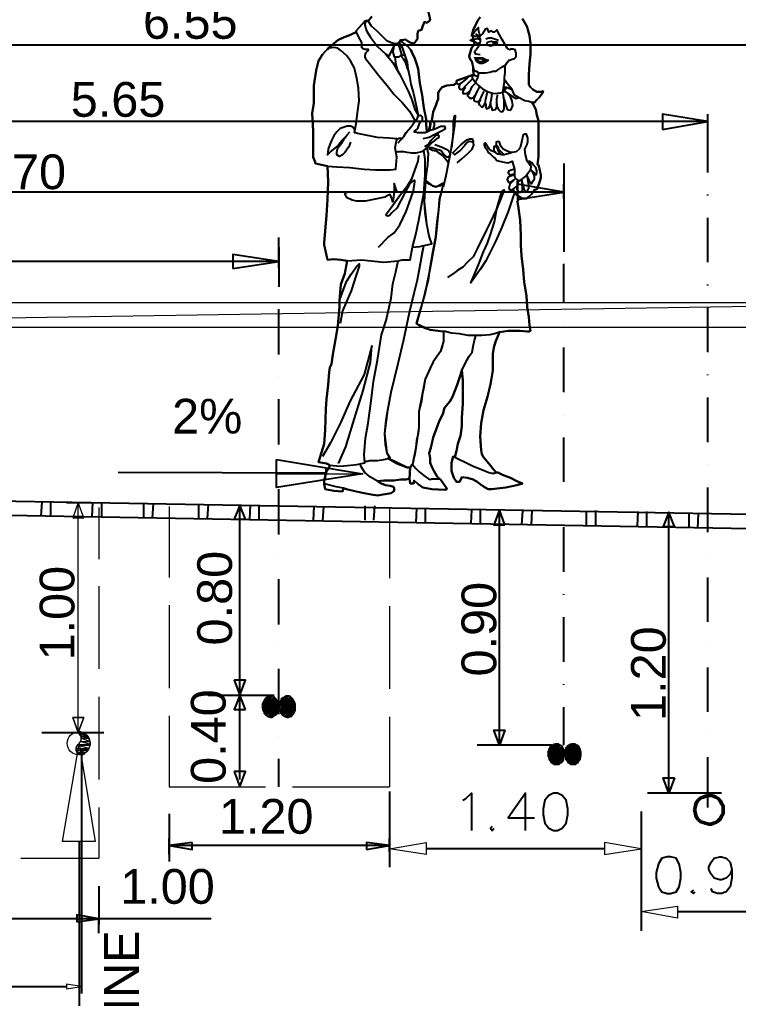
# Model space of a CAD drawing. Header units: inches. Extents: x 11 to 850, y 10 to 598.
# Drawn here: x 137.6 to 196.4, y 418.6 to 498.6 of the extents above; entities that cross this region are included whole.
import ezdxf

# ---------------------------------------------------------------- set-up
doc = ezdxf.new("R2010")
doc.units = ezdxf.units.IN
doc.header["$MEASUREMENT"] = 0
doc.layers.add('PDF_Geometry', color=7, linetype='Continuous')
doc.layers.add('PDF_Text', color=7, linetype='Continuous')
doc.styles.add('PDF Arial', font='arial.ttf')

msp = doc.modelspace()

# ---------------------------------------------------------------- linework, layer by layer
at = {"layer": 'PDF_Geometry', "color": 30, "lineweight": 25}
for points in [[(175.279, 498.767), (175.084, 498.507), (174.889, 498.116), (174.823, 497.921), (174.693, 497.726), (174.628, 497.401), (174.693, 497.206), (174.693, 496.946), (174.823, 496.621), (174.693, 496.426), (174.563, 496.23), (174.498, 496.035), (174.433, 495.775), (174.368, 495.58), (174.433, 495.385), (174.498, 495.255), (174.563, 495.19), (174.628, 495.06), (174.693, 494.67), (174.693, 494.409), (174.758, 494.019), (174.628, 494.019), (174.368, 493.954), (173.848, 493.759), (173.458, 493.629), (173.328, 493.564), (173.328, 493.434), (173.328, 493.369), (173.133, 493.239), (172.547, 493.174), (172.157, 493.044), (171.962, 492.784), (171.832, 492.588), (171.832, 492.458), (171.832, 492.068), (171.767, 491.873), (171.637, 491.548), (171.442, 491.028), (171.312, 490.312), (171.181, 490.182), (171.181, 489.922), (171.051, 489.467), (170.921, 489.402), (170.856, 489.987), (170.856, 490.442), (170.661, 491.353), (170.531, 492.393), (170.336, 493.369), (170.271, 494.084), (170.206, 494.54), (170.076, 494.995), (169.946, 495.385), (169.686, 495.905), (169.621, 496.1), (169.295, 496.426), (169.035, 496.621), (168.905, 496.751), (168.71, 496.816), (168.775, 496.881), (168.84, 496.881), (169.165, 496.946), (169.36, 496.816), (169.556, 496.686), (169.816, 496.621), (169.946, 496.686), (170.011, 496.816), (170.141, 497.011), (170.141, 497.401), (170.206, 497.661), (170.466, 497.726), (170.596, 498.051), (170.726, 498.377), (170.921, 498.312), (171.116, 498.442), (171.181, 498.572), (170.986, 499.417)], [(170.986, 499.417), (171.181, 498.572), (171.116, 498.442), (170.921, 498.312), (170.726, 498.377), (170.596, 498.051), (170.466, 497.726), (170.206, 497.661), (170.141, 497.401), (170.141, 497.011), (170.011, 496.816), (169.946, 496.686), (169.816, 496.621), (169.556, 496.686), (169.36, 496.816), (169.165, 496.946), (168.84, 496.881), (168.775, 496.881), (168.71, 496.816), (168.905, 496.751), (169.035, 496.621), (169.295, 496.426), (169.621, 496.1), (169.686, 495.905), (169.946, 495.385), (170.076, 494.995), (170.206, 494.54), (170.271, 494.084), (170.336, 493.369), (170.531, 492.393), (170.661, 491.353), (170.856, 490.442), (170.856, 489.987), (170.921, 489.402), (171.051, 489.467), (171.181, 489.922), (171.181, 490.182), (171.312, 490.312), (171.442, 491.028), (171.637, 491.548), (171.767, 491.873), (171.832, 492.068), (171.832, 492.458), (171.832, 492.588), (171.962, 492.784), (172.157, 493.044), (172.547, 493.174), (173.133, 493.239), (173.328, 493.369), (173.328, 493.434), (173.328, 493.564), (173.458, 493.629), (173.848, 493.759), (174.368, 493.954), (174.628, 494.019), (174.758, 494.019), (174.693, 494.409), (174.693, 494.67), (174.628, 495.06), (174.563, 495.19), (174.498, 495.255), (174.433, 495.385), (174.368, 495.58), (174.433, 495.775), (174.498, 496.035), (174.563, 496.23), (174.693, 496.426), (174.823, 496.621), (174.693, 496.946), (174.693, 497.206), (174.628, 497.401), (174.693, 497.726)], [(166.434, 498.832), (166.109, 498.442), (166.044, 498.507), (165.849, 498.442), (165.133, 497.661), (165.133, 497.531), (164.548, 497.271), (164.158, 497.141), (163.637, 496.881), (163.312, 496.621), (162.857, 496.23), (162.402, 495.71), (162.076, 495.19), (161.881, 494.409), (161.686, 493.174), (161.686, 491.743), (161.556, 490.898), (161.621, 489.467), (161.621, 488.166), (161.621, 487.321), (161.751, 486.995), (161.816, 486.8), (162.207, 486.735), (162.792, 486.605), (162.857, 485.304), (162.792, 483.874), (162.727, 482.573), (162.532, 480.362), (162.532, 480.167), (162.792, 478.931), (163.312, 478.996), (163.897, 478.931), (164.418, 478.866), (164.223, 477.825), (163.897, 476.915), (163.767, 475.614), (163.767, 475.094), (163.637, 473.533), (163.442, 472.427), (163.247, 471.192), (163.117, 470.411), (162.987, 470.151), (162.922, 469.761), (162.857, 468.72), (162.727, 467.55), (162.662, 466.769), (162.597, 465.013), (162.532, 463.908), (162.076, 462.412), (162.402, 462.347), (162.727, 462.282), (162.987, 462.152), (162.922, 461.957), (162.727, 461.631), (162.532, 460.916), (162.532, 460.786), (162.532, 460.591), (162.597, 460.201), (163.312, 460.071), (164.028, 460.006), (164.093, 460.266), (164.353, 460.201), (165.133, 460.006), (165.784, 459.875), (166.369, 459.745), (166.889, 459.68), (167.344, 459.745), (167.67, 459.81), (167.995, 459.875), (168.255, 460.071), (168.255, 460.266), (168.19, 460.396), (167.93, 460.461), (167.539, 460.526), (167.084, 460.721), (166.889, 460.851), (167.409, 460.916), (168.255, 460.916), (168.775, 460.981), (169.23, 460.981), (169.426, 461.046), (169.491, 461.046), (169.556, 461.957), (169.295, 461.957), (167.735, 462.737), (167.93, 462.737), (167.67, 463.127), (167.474, 464.753), (167.735, 466.639), (167.995, 468.135), (168.58, 470.476), (169.035, 472.427), (169.491, 474.639), (169.881, 476.199), (170.141, 477.305), (170.661, 480.102), (171.312, 480.232), (171.116, 480.882), (170.921, 481.858), (170.726, 483.679), (170.791, 484.589), (170.791, 485.435), (171.377, 484.979), (171.637, 484.914), (172.287, 485.239), (171.962, 483.874), (171.637, 480.817), (171.181, 478.281), (170.791, 476.264), (170.076, 473.728), (171.181, 473.208), (172.287, 473.078), (172.287, 472.297), (172.027, 471.452), (171.442, 470.606), (171.181, 470.086), (170.791, 469.176), (170.271, 466.509), (170.271, 465.273), (170.011, 463.582), (169.751, 462.217), (169.556, 461.957), (169.491, 461.046), (169.556, 460.656), (169.816, 460.656), (169.881, 460.916), (170.206, 460.591), (170.596, 460.331), (171.312, 460.201), (172.417, 460.136), (172.547, 460.201), (172.482, 460.331)], [(178.726, 498.637), (178.921, 498.312), (179.116, 497.986), (179.181, 497.726), (179.246, 497.466), (179.311, 497.271), (179.376, 496.621), (179.376, 495.775), (179.311, 494.93), (179.246, 494.084), (179.246, 493.434), (179.246, 493.239), (179.376, 493.044), (179.571, 492.849), (179.896, 492.653), (180.221, 492.653), (180.417, 492.719), (180.352, 492.523), (180.091, 492.198), (179.896, 492.003), (179.701, 491.808), (179.506, 491.808), (179.636, 491.613), (179.831, 491.223), (179.896, 490.767), (180.026, 490.312), (180.026, 489.402), (180.026, 488.361), (180.026, 487.386), (179.961, 486.735), (180.026, 486.67), (180.091, 486.475), (180.221, 485.89), (180.221, 485.63), (180.156, 485.369), (180.026, 485.044), (179.896, 484.719), (179.701, 484.654), (179.636, 484.524), (179.506, 484.329), (179.311, 484.134), (179.051, 483.939), (178.856, 483.939), (178.726, 483.939), (178.531, 484.069), (178.4, 484.134), (178.335, 483.679), (178.4, 483.158), (178.531, 482.183), (178.596, 480.947), (178.596, 480.167), (178.661, 479.256), (178.791, 478.15), (178.856, 477.11), (179.051, 476.004), (179.116, 475.094), (179.246, 474.248), (179.311, 473.598), (179.376, 473.143), (179.246, 473.078), (179.116, 473.078), (178.531, 473.143), (178.205, 473.143), (177.555, 473.143), (176.84, 473.013), (176.514, 472.232), (176.384, 471.777), (176.319, 471.257), (176.319, 470.997), (176.319, 470.476), (176.319, 469.891), (176.189, 469.241), (176.124, 468.785), (175.864, 467.745), (175.539, 466.639), (175.344, 465.599), (175.279, 464.493), (175.344, 463.387), (175.409, 463.062), (175.539, 462.802), (175.994, 462.282), (176.384, 461.761), (176.579, 461.566), (176.71, 461.566), (177.1, 461.371), (177.75, 461.111), (178.27, 460.851), (178.726, 460.656), (178.27, 460.526), (177.36, 460.331), (176.189, 460.201), (175.929, 460.201), (175.669, 460.331), (175.474, 460.461), (175.019, 460.786), (174.693, 460.981), (174.238, 461.111), (173.783, 461.176), (173.718, 461.046), (173.588, 460.786), (173.328, 460.786), (173.133, 461.111), (172.937, 461.696), (172.937, 462.022), (172.937, 462.347), (173.068, 462.867), (173.198, 462.802), (173.328, 463.322), (173.458, 463.908), (173.653, 464.558), (173.783, 465.338), (173.783, 466.054), (173.848, 467.159), (173.848, 468.2), (173.848, 469.11), (173.783, 469.891), (173.588, 469.306), (173.393, 468.72), (173.002, 467.745), (172.807, 467.355), (172.352, 466.834), (172.222, 466.314), (171.962, 465.794), (171.702, 465.143), (171.442, 464.428), (171.247, 463.582), (171.116, 463.127), (171.181, 462.737), (171.181, 462.347), (171.312, 462.022), (171.507, 461.631), (171.767, 461.241), (172.027, 460.981), (172.482, 460.331), (172.547, 460.201), (172.417, 460.136), (171.312, 460.201), (170.596, 460.331), (170.206, 460.591), (169.881, 460.916), (169.881, 460.851), (169.816, 460.656), (169.556, 460.656), (169.491, 461.046), (169.426, 461.046), (169.23, 460.981), (168.775, 460.981), (168.255, 460.916), (167.409, 460.916), (166.889, 460.851), (167.084, 460.721), (167.539, 460.526), (167.93, 460.461), (168.19, 460.396), (168.255, 460.266), (168.255, 460.071), (167.995, 459.875), (167.67, 459.81), (167.344, 459.745), (166.889, 459.68), (166.369, 459.745), (165.784, 459.875), (165.133, 460.006), (164.353, 460.201), (164.093, 460.266), (164.028, 460.006), (163.312, 460.071), (162.597, 460.201), (162.532, 460.591), (162.532, 460.786), (162.532, 460.916), (162.727, 461.631), (162.922, 461.957), (162.987, 462.152), (162.727, 462.282), (162.402, 462.347), (162.076, 462.412), (162.532, 463.908), (162.597, 465.013), (162.662, 466.769), (162.727, 467.55), (162.857, 468.72), (162.922, 469.761), (162.987, 470.151), (163.117, 470.411), (163.247, 471.192), (163.442, 472.427), (163.637, 473.533), (163.767, 475.094), (163.767, 475.614), (163.897, 476.915), (164.223, 477.825), (164.418, 478.866), (163.897, 478.931), (163.312, 478.996), (162.792, 478.931), (162.532, 480.167), (162.532, 480.362), (162.727, 482.573), (162.792, 483.874), (162.857, 485.304), (162.792, 486.605), (162.207, 486.735), (161.816, 486.8), (161.751, 486.995), (161.621, 487.321), (161.621, 488.166), (161.621, 489.467), (161.556, 490.898), (161.686, 491.743), (161.686, 493.174), (161.881, 494.409), (162.076, 495.19), (162.402, 495.71), (162.857, 496.23), (163.312, 496.621), (163.637, 496.881), (164.158, 497.141), (164.548, 497.271), (165.133, 497.531), (165.133, 497.661), (165.849, 498.442), (166.044, 498.507), (166.109, 498.442), (166.434, 498.832)], [(166.044, 498.507), (165.849, 498.247), (165.849, 498.117), (165.979, 497.661), (166.304, 497.141), (166.889, 496.361), (167.539, 495.775), (168.125, 495.06), (168.71, 494.084), (169.035, 493.434), (169.426, 492.654), (169.686, 492.003), (169.946, 491.223), (170.141, 490.832)], [(166.109, 498.442), (166.369, 498.051), (166.824, 497.661), (167.149, 497.336), (167.605, 496.881), (167.995, 496.686), (168.32, 496.621), (168.515, 496.621), (168.71, 496.816)], [(172.482, 460.331), (172.027, 460.981), (171.767, 461.241), (171.507, 461.631), (171.312, 462.022), (171.181, 462.347), (171.181, 462.737), (171.116, 463.127), (171.247, 463.582), (171.442, 464.428), (171.702, 465.143), (171.962, 465.794), (172.222, 466.314), (172.352, 466.834), (172.807, 467.355), (173.002, 467.745), (173.393, 468.72), (173.588, 469.306), (173.783, 469.891), (173.848, 469.11), (173.848, 468.2), (173.848, 467.159), (173.783, 466.054), (173.783, 465.338), (173.653, 464.558), (173.458, 463.908), (173.328, 463.322), (173.198, 462.802), (173.068, 462.867), (172.937, 462.347), (172.937, 462.022), (172.937, 461.696), (173.133, 461.111), (173.328, 460.786), (173.588, 460.786), (173.718, 461.046), (173.783, 461.176), (174.238, 461.111), (174.693, 460.981), (175.019, 460.786), (175.474, 460.461), (175.669, 460.331), (175.929, 460.201), (176.189, 460.201), (177.36, 460.331), (178.27, 460.526), (178.726, 460.656), (178.27, 460.851), (177.75, 461.111), (177.1, 461.371), (176.71, 461.566), (176.579, 461.566), (176.384, 461.761), (175.994, 462.282), (175.539, 462.802), (175.409, 463.062), (175.344, 463.387), (175.279, 464.493), (175.344, 465.599), (175.539, 466.639), (175.864, 467.745), (176.124, 468.785), (176.189, 469.241), (176.319, 469.891), (176.319, 470.476), (176.319, 470.997), (176.319, 471.257), (176.384, 471.777), (176.514, 472.232), (176.84, 473.013), (177.555, 473.143), (178.205, 473.143), (178.531, 473.143), (179.116, 473.078), (179.246, 473.078), (179.376, 473.143), (179.311, 473.598), (179.246, 474.248), (179.116, 475.094), (179.051, 476.004), (178.856, 477.11), (178.791, 478.15), (178.661, 479.256), (178.596, 480.167), (178.596, 480.947), (178.531, 482.183), (178.4, 483.158), (178.335, 483.679), (178.4, 484.134), (178.531, 484.069), (178.726, 483.939), (178.856, 483.939), (179.051, 483.939), (179.311, 484.134), (179.506, 484.329), (179.636, 484.524), (179.701, 484.654), (179.896, 484.719), (180.026, 485.044), (180.156, 485.369), (180.221, 485.63), (180.221, 485.89), (180.091, 486.475), (180.026, 486.67), (179.961, 486.735), (180.026, 487.386), (180.026, 488.361), (180.026, 489.402), (180.026, 490.312), (179.896, 490.767), (179.831, 491.223), (179.636, 491.613), (179.506, 491.808), (179.701, 491.808), (179.896, 492.003), (180.091, 492.198), (180.352, 492.523), (180.417, 492.719), (180.221, 492.654), (179.896, 492.654), (179.571, 492.849), (179.376, 493.044), (179.246, 493.239), (179.246, 493.434), (179.246, 494.084), (179.311, 494.93), (179.376, 495.775), (179.376, 496.621), (179.311, 497.271), (179.246, 497.466), (179.181, 497.726), (179.116, 497.986), (178.921, 498.312), (178.726, 498.637)], [(174.693, 497.726), (174.823, 497.921), (174.889, 498.116), (175.084, 498.507), (175.279, 498.767)], [(174.693, 494.67), (174.758, 494.474), (174.823, 494.409), (174.954, 494.344), (175.084, 494.279), (175.149, 494.214), (175.474, 494.214), (175.734, 494.214), (176.059, 494.279), (176.319, 494.344), (176.514, 494.344), (176.71, 494.474), (177.035, 494.67), (177.36, 494.865), (177.49, 495.06), (177.62, 495.255), (177.685, 495.255), (177.815, 495.32), (178.075, 495.385), (178.205, 495.58), (178.205, 495.84), (178.14, 496.1), (177.945, 496.165), (177.75, 496.165), (177.685, 496.1), (177.555, 496.165), (177.49, 496.23), (177.1, 496.881), (176.84, 497.336), (176.644, 497.726), (176.449, 497.531), (176.319, 497.531), (176.189, 497.661), (175.994, 497.531), (175.864, 497.856), (175.669, 497.791), (175.474, 497.401), (175.279, 497.206), (175.214, 497.401), (175.149, 497.726), (175.149, 497.921), (174.954, 497.726), (174.758, 497.466), (174.628, 497.401)], [(165.133, 497.531), (165.328, 497.141), (165.588, 496.686), (165.588, 496.426), (165.588, 496.295), (165.653, 496.23), (165.849, 496.165), (165.979, 496.165), (166.109, 496.165), (166.109, 496.1), (166.044, 495.97), (165.914, 495.84), (165.849, 495.645), (165.849, 495.515), (165.914, 495.385), (166.239, 494.995), (166.954, 494.019), (167.67, 493.174), (168.255, 492.458), (168.905, 491.808), (169.491, 491.093), (169.946, 490.312)], [(174.758, 496.881), (174.628, 496.816), (174.433, 496.881)], [(174.498, 497.271), (174.693, 497.271), (174.889, 497.206), (175.084, 497.206), (175.149, 497.141)], [(174.498, 496.946), (174.693, 496.881), (174.823, 496.946), (174.628, 496.881), (174.498, 496.946)], [(175.279, 496.881), (175.214, 496.946), (175.019, 497.011), (174.823, 496.946), (174.758, 496.881)], [(174.758, 496.816), (174.889, 496.751), (175.019, 496.621), (175.214, 496.686), (175.279, 496.751)], [(174.889, 497.401), (175.149, 497.206), (175.279, 497.011), (175.279, 496.816), (175.214, 496.556), (175.084, 496.295), (174.954, 496.1), (174.823, 495.97), (174.823, 495.905), (174.889, 495.775), (175.279, 495.71)], [(175.734, 497.011), (175.994, 497.076), (176.189, 497.076), (176.449, 497.011), (176.775, 496.881)], [(175.799, 496.621), (175.929, 496.751), (176.189, 496.816), (176.319, 496.751), (176.514, 496.556)], [(162.792, 486.605), (163.572, 486.54), (164.613, 486.475), (165.784, 486.345), (166.759, 486.28), (167.93, 486.28), (168.385, 486.345), (168.45, 487.321), (168.32, 488.101), (168.45, 488.816), (167.8, 488.881), (166.889, 488.946), (165.263, 489.272), (165.003, 489.337), (165.133, 490.052), (165.263, 490.963), (165.393, 491.938), (165.328, 492.979), (165.198, 493.759), (165.003, 494.605), (164.678, 495.19), (164.353, 495.645), (163.897, 496.035), (163.637, 496.23), (163.312, 496.295), (162.922, 496.23), (162.792, 496.1)], [(168.255, 496.621), (168.19, 496.361), (167.8, 495.58), (167.605, 495.71)], [(168.515, 496.556), (168.385, 496.556), (168.255, 496.556), (168.125, 495.905), (168.255, 495.515), (168.645, 495.515), (168.84, 495.71)], [(168.515, 496.621), (168.645, 496.361), (168.84, 495.71), (168.905, 495.645), (169.1, 495.71)], [(168.58, 496.686), (168.71, 496.621), (168.905, 496.296), (169.1, 495.71), (169.295, 495.06), (169.36, 494.54), (169.491, 493.954), (169.621, 493.304), (169.816, 492.523), (170.076, 491.418), (170.206, 490.767)], [(175.799, 496.621), (175.929, 496.491), (176.124, 496.426), (176.319, 496.491), (176.384, 496.621), (176.579, 496.621), (176.71, 496.621)], [(176.319, 496.751), (176.449, 496.751), (176.644, 496.751)], [(176.384, 496.751), (176.514, 496.686), (176.71, 496.751)], [(168.32, 495.515), (168.32, 495.32), (168.385, 494.865), (168.515, 494.409)], [(168.775, 495.645), (168.97, 495.385), (169.165, 495.06), (169.295, 494.605), (169.426, 494.344)], [(174.823, 495.45), (174.823, 495.45), (174.954, 495.45), (175.214, 495.45), (175.474, 495.45), (175.734, 495.32), (175.929, 495.255), (175.994, 495.32)], [(175.929, 495.255), (175.734, 495.125), (175.669, 495.06), (175.474, 494.995), (175.279, 494.995), (175.149, 495.06), (175.084, 495.06), (175.019, 495.125), (174.954, 495.255), (174.889, 495.385)], [(175.019, 495.32), (175.084, 495.385), (175.149, 495.385), (175.344, 495.385), (175.474, 495.32), (175.604, 495.255), (175.669, 495.255), (175.604, 495.19), (175.474, 495.125), (175.344, 495.125), (175.214, 495.125), (175.084, 495.19), (175.019, 495.32)], [(177.295, 494.8), (177.295, 494.279), (177.23, 493.824), (177.23, 493.434), (177.165, 492.979), (177.1, 492.588)], [(174.368, 493.954), (174.173, 493.759), (173.783, 493.434), (173.588, 493.239), (173.523, 493.044), (173.588, 492.914), (173.718, 492.849), (173.848, 492.914), (174.108, 493.174), (174.303, 493.369), (174.628, 493.694)], [(174.628, 493.889), (174.758, 494.019), (174.823, 494.019), (175.019, 493.954), (175.149, 493.954)], [(174.628, 493.889), (174.628, 493.824), (174.889, 493.434), (175.149, 493.174), (175.474, 492.914), (175.929, 492.653), (176.189, 492.588), (176.449, 492.523), (176.905, 492.588), (177.23, 492.653), (177.36, 492.914), (177.23, 493.044), (177.165, 493.109)], [(174.889, 493.434), (175.084, 493.824), (175.149, 494.019), (175.149, 494.214)], [(179.506, 491.808), (179.246, 491.873), (178.921, 491.938), (178.4, 492.198), (178.075, 492.393), (177.88, 492.849), (177.555, 493.239), (177.23, 493.694)], [(173.328, 493.369), (173.458, 493.304), (173.523, 493.304), (173.783, 493.434)], [(174.043, 493.044), (173.978, 492.914), (173.848, 492.719), (173.848, 492.654), (173.848, 492.523), (174.043, 492.523), (174.173, 492.523), (174.368, 492.654), (174.498, 492.849), (174.628, 493.109), (174.889, 493.369)], [(174.433, 492.784), (174.368, 492.523), (174.238, 492.328), (174.368, 492.198), (174.498, 492.133), (174.693, 492.198), (174.823, 492.328), (174.954, 492.523), (175.084, 492.784), (175.214, 493.044)], [(177.23, 493.044), (177.425, 493.044), (177.75, 492.914), (177.88, 492.849)], [(174.889, 492.458), (174.823, 492.263), (174.758, 492.133), (174.758, 492.003), (174.823, 491.938), (174.954, 491.873), (175.149, 491.873), (175.214, 491.938), (175.344, 492.198), (175.474, 492.458), (175.604, 492.719)], [(175.279, 492.133), (175.279, 491.938), (175.149, 491.743), (175.214, 491.613), (175.409, 491.418), (175.539, 491.483), (175.669, 491.743), (175.734, 492.068), (175.864, 492.654)], [(175.669, 491.743), (175.734, 491.613), (175.734, 491.418), (175.799, 491.288), (175.994, 491.353), (176.059, 491.483), (176.124, 491.743), (176.189, 492.133), (176.254, 492.523)], [(176.124, 491.743), (176.124, 491.548), (176.189, 491.353), (176.254, 491.158), (176.514, 491.223), (176.644, 491.418), (176.644, 491.743), (176.644, 492.133), (176.71, 492.458)], [(176.644, 491.678), (176.644, 491.483), (176.775, 491.223), (176.97, 491.028), (177.165, 491.093), (177.23, 491.288), (177.23, 491.743), (177.23, 492.003), (177.165, 492.523)], [(177.165, 492.198), (177.295, 491.873), (177.36, 491.548), (177.49, 491.223), (177.685, 491.158), (177.815, 491.223), (177.945, 491.548), (177.88, 491.938), (177.75, 492.263), (177.49, 492.588), (177.295, 492.719)], [(177.49, 492.588), (177.75, 492.393), (177.945, 492.263), (178.205, 492.133), (178.4, 492.198)], [(168.58, 488.491), (169.035, 489.011), (169.23, 489.337), (169.621, 489.792), (169.946, 490.247), (170.141, 490.507), (170.206, 490.702), (170.401, 490.767), (170.531, 490.637), (170.531, 490.442), (170.531, 490.312), (170.401, 490.182), (170.271, 489.987), (170.141, 489.662), (169.946, 489.467), (169.881, 489.402), (170.011, 489.402), (170.141, 489.337), (170.466, 489.337), (170.791, 489.337), (171.181, 489.532)], [(172.287, 484.914), (172.482, 485.825), (172.677, 486.8), (172.872, 487.776), (173.068, 489.011), (173.198, 489.922), (173.263, 490.702), (173.198, 490.702), (173.133, 490.572), (173.068, 490.052), (173.068, 489.467), (173.002, 488.816), (172.937, 488.101)], [(165.068, 489.272), (165.003, 489.597), (164.873, 489.792), (164.678, 489.857), (164.418, 489.857), (164.158, 489.792), (163.832, 489.662), (163.572, 489.402), (163.312, 489.076), (163.117, 488.686), (162.987, 488.361), (162.857, 487.971), (162.792, 487.516), (163.052, 487.776), (163.572, 488.166), (163.962, 488.686), (164.288, 489.011)], [(171.181, 489.532), (171.442, 489.597), (171.767, 489.727), (172.027, 489.857), (172.157, 489.857), (172.352, 489.857), (172.417, 489.727), (172.352, 489.597), (172.157, 489.467), (171.897, 489.337), (171.507, 489.142), (171.116, 488.946), (170.596, 488.816)], [(171.116, 489.532), (171.181, 489.662), (171.247, 489.987), (171.247, 490.182), (171.312, 490.247), (171.377, 490.247), (171.507, 490.182), (171.507, 490.052), (171.507, 489.922), (171.442, 489.662), (171.442, 489.597)], [(164.678, 488.556), (164.548, 488.166), (164.223, 487.711), (164.028, 487.516), (163.767, 487.386), (163.572, 487.516), (163.572, 487.776), (163.637, 488.101), (163.962, 488.491), (164.158, 488.816), (164.418, 489.142), (164.613, 489.402)], [(171.637, 489.142), (171.832, 489.142), (171.897, 489.011), (171.832, 488.881), (171.702, 488.816), (171.377, 488.556), (170.921, 488.101), (170.466, 487.776), (170.011, 487.646), (169.686, 487.646), (169.295, 487.711), (169.035, 487.776), (168.58, 487.776), (168.385, 487.711)], [(168.45, 488.686), (168.45, 488.751), (168.645, 488.881), (168.97, 488.881)], [(171.832, 489.272), (171.832, 489.272), (171.572, 489.011), (171.247, 488.686), (171.051, 488.361), (170.726, 488.166)], [(173.393, 486.865), (173.783, 487.19), (174.303, 487.646), (174.628, 487.971), (174.758, 488.296), (174.693, 488.556), (174.368, 488.621), (174.173, 488.491), (173.978, 488.231), (173.653, 487.906), (173.328, 487.646), (173.198, 487.516), (173.068, 487.646), (173.068, 487.711), (173.328, 487.971), (173.523, 488.166), (173.718, 488.361), (173.978, 488.556), (174.173, 488.751), (174.433, 488.816), (174.628, 488.816), (174.693, 488.621), (174.693, 488.556)], [(177.88, 487.711), (177.75, 487.646), (177.425, 487.581), (177.23, 487.516), (177.035, 487.516), (176.71, 487.581), (176.514, 487.711), (176.189, 487.841), (175.994, 488.036), (175.734, 488.426), (175.669, 488.491), (175.604, 488.426), (175.604, 488.296), (175.669, 488.101), (175.799, 487.971), (175.929, 487.711), (176.124, 487.581), (176.319, 487.386), (176.514, 487.19), (176.644, 487.06), (176.84, 486.995), (177.23, 486.93), (177.555, 486.865), (177.88, 486.995), (178.075, 486.345), (178.075, 486.02), (178.075, 485.76), (178.14, 485.63), (178.27, 485.5), (178.465, 485.369), (178.661, 485.5), (178.986, 485.76), (179.181, 486.02), (179.376, 486.28), (179.441, 486.54), (179.116, 486.995), (178.986, 487.516), (178.921, 487.971), (179.116, 488.361), (179.181, 488.621), (179.181, 488.881), (179.051, 489.207), (178.921, 489.207), (178.791, 489.142), (178.661, 488.556), (178.531, 488.101), (178.465, 487.971), (178.205, 487.776), (177.88, 487.711), (177.75, 487.711), (177.425, 487.841), (177.165, 487.971), (176.97, 488.231), (176.84, 488.556), (176.71, 488.621), (176.579, 488.556), (176.579, 488.361), (176.71, 488.166), (176.775, 487.971), (176.905, 487.841), (177.23, 487.516)], [(169.751, 479.971), (170.336, 480.037), (170.661, 480.102), (171.312, 480.232), (171.116, 480.882), (170.921, 481.858), (170.791, 482.768), (170.726, 483.679), (170.791, 484.589), (170.856, 485.76), (170.986, 486.735), (171.051, 487.646), (170.921, 488.101)], [(171.572, 488.361), (171.962, 488.231), (172.287, 488.101), (172.482, 487.971), (172.677, 487.841), (172.807, 487.646), (172.807, 487.451), (172.612, 487.321), (172.547, 487.321), (172.222, 487.646), (172.092, 487.841), (171.637, 487.971), (171.312, 488.101), (171.116, 488.101), (171.116, 488.036), (171.377, 487.906), (171.637, 487.841), (171.832, 487.711), (172.222, 487.451), (172.482, 487.125), (172.677, 486.865)], [(176.97, 487.516), (176.775, 487.776), (176.71, 487.971), (176.514, 488.231), (176.384, 488.166), (176.384, 487.906), (176.449, 487.776), (176.514, 487.711)], [(164.418, 478.866), (165.588, 478.931), (167.409, 478.736), (168.58, 478.866), (168.905, 478.931), (169.556, 478.931), (169.751, 479.971), (170.011, 481.012), (170.271, 482.183), (170.661, 484.394), (170.791, 485.89), (170.791, 487.125), (170.661, 487.906)], [(166.954, 479.971), (167.735, 480.752), (168.255, 481.142), (168.71, 481.793), (169.23, 482.898), (169.621, 483.939), (169.816, 484.589), (169.946, 485.304), (169.946, 485.369), (169.881, 485.435), (169.686, 485.304), (169.491, 485.109), (169.165, 484.524), (168.775, 483.744), (168.45, 483.158), (168.06, 482.768), (167.865, 482.573), (167.735, 482.508), (167.604, 482.573), (167.67, 482.768), (167.995, 483.223), (168.775, 484.264), (169.36, 485.044), (169.686, 485.565), (170.206, 486.995), (170.271, 487.451)], [(177.62, 486.215), (177.555, 486.085), (177.685, 485.89), (178.075, 485.955), (177.88, 485.825), (177.555, 485.695), (177.49, 485.5), (177.555, 485.304), (177.685, 485.239), (178.01, 485.435), (178.075, 485.5), (177.945, 485.369), (177.685, 485.109), (177.62, 484.784), (177.685, 484.654), (177.88, 484.654), (178.075, 484.784), (178.205, 484.914), (178.335, 485.044), (178.335, 485.369), (178.4, 485.435), (178.335, 485.174), (178.27, 484.914), (178.27, 484.719), (178.465, 484.459), (178.596, 484.459), (178.726, 484.654), (178.726, 484.979), (178.726, 485.109), (178.661, 485.5), (178.726, 485.109), (178.791, 484.979), (178.856, 484.654), (178.986, 484.459), (179.116, 484.524), (179.246, 484.784), (179.246, 485.044), (179.181, 485.5), (179.181, 485.63), (179.051, 485.89), (179.246, 485.435), (179.376, 485.174), (179.506, 485.174), (179.571, 485.369), (179.701, 485.565), (179.701, 485.825), (179.571, 486.085), (179.376, 486.28), (179.701, 486.02), (179.831, 485.89), (179.896, 486.02), (179.896, 486.215), (179.831, 486.475), (179.636, 486.67), (179.506, 486.865), (179.246, 486.995), (179.181, 486.93)], [(179.441, 486.54), (179.376, 486.8), (179.376, 486.865), (179.246, 486.995)], [(177.62, 486.215), (177.815, 486.28), (178.01, 486.345)], [(168.58, 484.459), (168.45, 484.524), (168.255, 485.174), (168.255, 484.459), (168.125, 483.679), (168.06, 483.939), (167.93, 484.264), (167.735, 484.199), (167.474, 484.069), (166.564, 483.874), (165.914, 483.744), (165.198, 483.744), (164.808, 483.809), (164.418, 484.004), (164.288, 484.199), (164.223, 484.329), (164.353, 484.459), (164.483, 484.459), (164.743, 484.524)], [(176.84, 473.013), (176.449, 472.883), (176.059, 472.818), (175.409, 472.753), (174.889, 472.753), (174.303, 472.753), (173.588, 472.883), (172.937, 472.948), (172.417, 473.078), (172.222, 473.078), (171.181, 473.208), (170.791, 473.338), (170.336, 473.533), (170.076, 473.728), (170.271, 474.378), (170.531, 475.289), (170.791, 476.264), (171.051, 477.305), (171.181, 478.281), (171.442, 479.711), (171.637, 480.817), (171.767, 482.053), (171.897, 483.028), (171.962, 483.874), (172.157, 484.654), (172.287, 485.239), (172.027, 484.979), (171.637, 484.914), (171.377, 484.979), (170.986, 485.174), (170.791, 485.435)], [(178.14, 484.589), (177.88, 483.874), (177.555, 482.898), (177.035, 481.597), (176.514, 480.427), (175.734, 478.866), (175.279, 478.15), (174.498, 477.045), (174.693, 477.5), (175.149, 478.541), (175.539, 479.581), (175.864, 480.297), (176.124, 481.012), (176.449, 482.053), (176.644, 483.093), (177.035, 484.524), (177.23, 484.654), (176.905, 483.809), (176.579, 483.028), (176.059, 481.923), (175.799, 481.402), (175.019, 479.841), (174.693, 479.191), (174.238, 478.736), (173.848, 478.346), (173.458, 478.085), (173.198, 477.89), (172.612, 477.5)], [(178.4, 484.134), (178.205, 484.264), (178.075, 484.459), (178.01, 484.654)], [(165.784, 462.477), (166.044, 462.477), (166.239, 462.542), (166.889, 462.542), (167.409, 462.607), (167.93, 462.737), (167.67, 463.127), (167.539, 463.843), (167.474, 464.753), (167.605, 465.859), (167.735, 466.639), (167.995, 468.135), (168.58, 470.476), (169.035, 472.427), (169.491, 474.639), (169.881, 476.199), (170.141, 477.305), (170.401, 478.606), (170.531, 479.451), (170.661, 480.102)], [(162.987, 462.152), (163.832, 462.087), (164.678, 462.152), (165.198, 462.217), (165.849, 462.347), (165.784, 462.997), (165.914, 464.363), (166.109, 465.599), (166.369, 467.42), (166.564, 468.98), (166.889, 470.736), (167.214, 472.818), (167.605, 473.988), (167.995, 475.809), (168.125, 476.98), (168.385, 477.955), (168.58, 478.866)], [(163.767, 475.614), (164.093, 476.525), (164.353, 477.175), (164.743, 477.76), (165.198, 478.411), (165.393, 478.606), (165.393, 478.411), (165.133, 477.695), (164.743, 476.395), (164.028, 474.769), (163.832, 473.728)], [(172.287, 473.078), (172.287, 472.297), (172.157, 471.842), (172.027, 471.452), (171.767, 471.062), (171.442, 470.606), (171.181, 470.086), (170.791, 469.176), (170.661, 468.525), (170.531, 467.875), (170.466, 467.42), (170.271, 466.509), (170.271, 465.924), (170.271, 465.273), (170.206, 464.753), (170.076, 464.168), (170.011, 463.582), (169.946, 463.062), (169.816, 462.672), (169.816, 462.542), (169.751, 462.217), (169.686, 462.217), (169.556, 461.957), (169.491, 461.696), (169.491, 461.436), (169.491, 461.046)], [(173.783, 469.891), (174.173, 470.736), (174.368, 471.062), (174.628, 471.387), (174.693, 471.842), (174.823, 472.362), (174.889, 472.622), (174.889, 472.753)], [(163.702, 462.282), (164.288, 463.648), (164.873, 465.534), (165.718, 468.265), (166.304, 470.541), (166.434, 471.907), (165.784, 469.566), (164.613, 467.355), (163.897, 465.664), (163.052, 463.973), (162.402, 462.867)], [(167.735, 462.737), (167.8, 462.672), (168.125, 462.477), (168.45, 462.282), (169.295, 461.957), (169.556, 461.957)], [(173.198, 462.802), (173.588, 462.607), (174.043, 462.412), (174.693, 462.087), (175.474, 461.761), (175.994, 461.566), (176.189, 461.501), (176.449, 461.501), (176.579, 461.566)], [(166.889, 460.851), (166.304, 461.176), (165.849, 461.566), (165.523, 462.087), (165.458, 462.282)], [(169.751, 462.217), (170.011, 461.892), (170.271, 461.631), (170.661, 461.306), (170.856, 461.176), (171.051, 461.046), (171.181, 460.981), (171.312, 461.046), (171.572, 461.046), (171.962, 461.046)], [(164.093, 460.266), (163.507, 460.396), (162.662, 460.591), (162.532, 460.656)]]:
    msp.add_lwpolyline(points, dxfattribs=at)
at = {"layer": 'PDF_Geometry', "lineweight": 25}
for points in [[(207.602, 496.491), (109.528, 496.491)], [(190.172, 489.597), (193.879, 490.247), (190.172, 490.832), (190.172, 489.597)], [(193.879, 489.662), (193.879, 490.832)], [(193.879, 490.247), (109.593, 490.247)], [(182.107, 486.8), (182.107, 479.581)], [(178.335, 483.874), (182.107, 484.459), (178.335, 485.109), (178.335, 483.874)], [(182.107, 483.939), (182.107, 485.109)], [(182.107, 484.459), (109.593, 484.459)], [(158.825, 478.541), (158.825, 480.752)], [(155.053, 478.216), (158.825, 478.801), (155.053, 479.386), (155.053, 478.216)], [(158.825, 479.971), (158.825, 476.72)], [(158.825, 478.281), (158.825, 479.386)], [(182.107, 479.386), (182.107, 479.386)], [(158.825, 478.801), (109.593, 478.801)], [(182.107, 475.484), (182.107, 478.606)], [(158.825, 476.72), (158.825, 476.72)], [(158.825, 471.192), (158.825, 474.899)], [(182.107, 473.598), (182.107, 473.598)], [(182.107, 468.135), (182.107, 471.777)], [(158.825, 469.371), (158.825, 469.371)], [(158.825, 463.843), (158.825, 467.55)], [(182.107, 466.249), (182.107, 466.249)], [(182.107, 460.786), (182.107, 464.428)], [(158.63, 462.607), (165.653, 461.436), (158.63, 460.331), (158.63, 462.607)], [(158.825, 462.022), (158.825, 462.022)], [(162.662, 461.501), (145.687, 461.566)], [(158.825, 456.494), (158.825, 460.201)], [(141.46, 459.095), (143.476, 459.095)], [(156.093, 457.729), (155.638, 458.9), (155.183, 457.729), (156.093, 457.729)], [(155.638, 436.463), (155.638, 458.9)], [(177.295, 457.274), (176.84, 458.51), (176.384, 457.274), (177.295, 457.274)], [(176.84, 439.259), (176.84, 458.51)], [(182.107, 458.9), (182.107, 458.9)], [(191.147, 457.144), (190.692, 458.315), (190.237, 457.144), (191.147, 457.144)], [(190.692, 435.357), (190.692, 458.054)], [(182.107, 453.437), (182.107, 457.079)], [(158.825, 454.673), (158.825, 454.673)], [(158.825, 449.145), (158.825, 452.852)], [(182.107, 451.551), (182.107, 451.616)], [(182.107, 446.088), (182.107, 449.73)], [(158.825, 447.324), (158.825, 447.324)], [(158.825, 441.795), (158.825, 445.503)], [(155.183, 444.592), (155.638, 443.356), (156.093, 444.592), (155.183, 444.592)], [(182.107, 444.202), (182.107, 444.267)], [(153.036, 443.356), (158.434, 443.356)], [(156.093, 442.186), (155.638, 443.356), (155.183, 442.186), (156.093, 442.186)], [(182.107, 439.259), (182.107, 442.381)], [(139.444, 440.3), (144.517, 440.3)], [(177.295, 440.495), (176.84, 439.259), (176.384, 440.495), (177.295, 440.495)], [(158.825, 439.974), (158.825, 439.974)], [(181.132, 439.259), (175.019, 439.259)], [(158.825, 435.877), (158.825, 438.153)], [(155.183, 437.113), (155.638, 435.877), (156.093, 437.113), (155.183, 437.113)], [(191.147, 436.593), (190.692, 435.357), (190.237, 436.593), (191.147, 436.593)], [(167.865, 435.487), (167.865, 429.309)], [(173.848, 434.772), (174.108, 434.902), (174.563, 435.357), (174.563, 432.3)], [(178.986, 432.3), (178.986, 435.357), (177.555, 433.341), (179.701, 433.341)], [(181.262, 435.357), (180.872, 435.162), (180.547, 434.772), (180.417, 434.056), (180.417, 433.601), (180.547, 432.886), (180.872, 432.495), (181.262, 432.3), (181.587, 432.3), (181.977, 432.495), (182.303, 432.886), (182.433, 433.601), (182.433, 434.056), (182.303, 434.772), (181.977, 435.162), (181.587, 435.357), (181.262, 435.357)], [(194.985, 435.357), (188.936, 435.357)], [(149.85, 433.666), (149.85, 429.764)], [(167.865, 433.926), (167.865, 429.764)], [(188.416, 433.861), (188.416, 429.309)], [(188.416, 433.341), (188.416, 424.106)], [(176.254, 432.625), (176.124, 432.495), (176.254, 432.3), (176.384, 432.495)], [(149.85, 430.349), (149.85, 431.65)], [(151.736, 431.325), (149.85, 431.065), (151.736, 430.739), (151.736, 431.325)], [(165.979, 430.739), (167.865, 431.065), (165.979, 431.325), (165.979, 430.739)], [(167.865, 430.544), (167.865, 431.65)], [(167.865, 431.065), (149.85, 431.065)], [(185.424, 430.804), (170.856, 430.804)], [(190.562, 430.154), (190.107, 430.024), (189.847, 429.569), (189.652, 428.853), (189.652, 428.398), (189.847, 427.683), (190.107, 427.292), (190.562, 427.162), (190.822, 427.162), (191.278, 427.292), (191.538, 427.683), (191.668, 428.398), (191.668, 428.853), (191.538, 429.569), (191.278, 430.024), (190.822, 430.154), (190.562, 430.154)], [(195.83, 429.113), (195.7, 428.723), (195.375, 428.398), (194.985, 428.268), (194.855, 428.268), (194.399, 428.398), (194.139, 428.723), (193.944, 429.113), (193.944, 429.309), (194.139, 429.699), (194.399, 430.024), (194.855, 430.154), (194.985, 430.154), (195.375, 430.024), (195.7, 429.699), (195.83, 429.113), (195.83, 428.398), (195.7, 427.683), (195.375, 427.292), (194.985, 427.162), (194.659, 427.162), (194.269, 427.292), (194.139, 427.553)], [(144.127, 427.748), (144.127, 424.626)], [(192.708, 427.423), (192.513, 427.292), (192.708, 427.162), (192.838, 427.292)], [(191.408, 425.667), (197.066, 425.667)], [(153.297, 425.081), (129.168, 425.081)], [(142.306, 424.821), (144.127, 425.081), (142.306, 425.406), (142.306, 424.821)], [(144.127, 423.911), (144.127, 425.016)]]:
    msp.add_lwpolyline(points, dxfattribs=at)
at = {"layer": 'PDF_Geometry', "color": 3, "lineweight": 0}
for points in [[(190.172, 490.832), (190.172, 490.832), (190.172, 490.832)], [(190.172, 490.832), (190.172, 490.247), (193.879, 490.247), (190.172, 490.832)], [(190.172, 490.832), (193.879, 490.247), (193.879, 490.247), (190.172, 490.832)], [(190.172, 490.247), (193.879, 490.247), (190.172, 489.597), (190.172, 490.247)], [(178.335, 484.459), (182.107, 484.459), (178.335, 485.109), (178.335, 484.459)], [(182.107, 484.459), (178.335, 485.109), (182.107, 484.459)], [(182.107, 484.459), (178.335, 484.459), (178.335, 483.874), (182.107, 484.459)], [(178.335, 484.459), (178.335, 483.874), (178.335, 483.874), (178.335, 484.459)], [(178.335, 483.874), (178.335, 483.874), (178.335, 483.874)], [(155.053, 479.386), (155.053, 478.801), (158.825, 478.801), (155.053, 479.386)], [(158.825, 478.801), (155.053, 478.801), (155.053, 478.216), (158.825, 478.801)], [(155.053, 478.801), (155.053, 478.216), (155.053, 478.216), (155.053, 478.801)], [(155.053, 478.216), (155.053, 478.216), (155.053, 478.216)], [(155.638, 458.9), (155.183, 457.729), (156.093, 457.729), (155.638, 458.9)], [(176.84, 458.51), (176.384, 457.274), (177.295, 457.274), (176.84, 458.51)], [(155.183, 457.729), (156.093, 457.729), (156.093, 457.729), (155.183, 457.729)], [(190.692, 458.315), (190.237, 457.144), (191.147, 457.144), (190.692, 458.315)], [(176.384, 457.274), (177.295, 457.274), (177.295, 457.274), (176.384, 457.274)], [(190.237, 457.144), (191.147, 457.144), (191.147, 457.144), (190.237, 457.144)], [(156.093, 444.592), (156.093, 444.592), (155.183, 444.592), (156.093, 444.592)], [(156.093, 444.592), (155.183, 444.592), (156.093, 444.592)], [(155.183, 444.592), (156.093, 444.592), (155.638, 443.356), (155.183, 444.592)], [(155.638, 443.356), (155.183, 442.186), (156.093, 442.186), (155.638, 443.356)], [(155.183, 442.186), (156.093, 442.186), (156.093, 442.186), (155.183, 442.186)], [(176.384, 440.495), (176.384, 440.495), (177.295, 440.495), (176.384, 440.495)], [(176.384, 440.495), (177.295, 440.495), (176.84, 439.259), (176.384, 440.495)], [(155.183, 437.113), (155.183, 437.113), (156.093, 437.113), (155.183, 437.113)], [(155.183, 437.113), (156.093, 437.113), (155.638, 435.877), (155.183, 437.113)], [(190.237, 436.593), (190.237, 436.593), (191.147, 436.593), (190.237, 436.593)], [(190.237, 436.593), (191.147, 436.593), (190.692, 435.357), (190.237, 436.593)], [(151.736, 431.325), (149.85, 431.065), (151.736, 431.065), (151.736, 431.325)], [(165.979, 431.325), (165.979, 431.065), (167.865, 431.065), (165.979, 431.325)], [(149.85, 431.065), (151.736, 431.065), (151.736, 430.739), (149.85, 431.065)], [(165.979, 431.065), (167.865, 431.065), (165.979, 430.739), (165.979, 431.065)], [(142.306, 425.406), (142.306, 425.081), (144.127, 425.081), (142.306, 425.406)], [(142.306, 425.081), (144.127, 425.081), (142.306, 424.821), (142.306, 425.081)]]:
    msp.add_lwpolyline(points, dxfattribs=at)
at = {"layer": 'PDF_Geometry', "color": 202, "lineweight": 25, "true_color": 0x8a00b8}
for points in [[(193.879, 486.085), (193.879, 490.247)], [(193.879, 484.199), (193.879, 484.264)], [(193.879, 478.736), (193.879, 482.378)], [(193.879, 476.85), (193.879, 476.915)], [(193.879, 471.387), (193.879, 475.029)], [(193.879, 469.501), (193.879, 469.566)], [(193.879, 464.038), (193.879, 467.68)], [(193.879, 462.217), (193.879, 462.217)], [(193.879, 456.689), (193.879, 460.331)], [(193.879, 454.868), (193.879, 454.868)], [(193.879, 449.34), (193.879, 452.982)], [(193.879, 447.519), (193.879, 447.519)], [(193.879, 441.991), (193.879, 445.633)], [(193.879, 440.17), (193.879, 440.17)], [(193.879, 434.186), (193.879, 438.284)]]:
    msp.add_lwpolyline(points, dxfattribs=at)
at = {"layer": 'PDF_Geometry', "color": 132, "lineweight": 25, "true_color": 0x00b8b8}
msp.add_lwpolyline([(193.879, 490.247), (193.879, 490.247)], dxfattribs=at)
at = {"layer": 'PDF_Geometry', "color": 1, "lineweight": 0}
for points in [[(83.708, 475.419), (85.659, 473.403), (215.081, 475.419), (83.708, 475.419)], [(85.659, 473.403), (215.081, 475.419), (213.065, 473.403), (85.659, 473.403)], [(142.436, 459.095), (141.98, 457.859), (142.891, 457.859), (142.436, 459.095)], [(141.98, 457.859), (142.891, 457.859), (142.891, 457.859), (141.98, 457.859)], [(141.98, 441.535), (141.98, 441.535), (142.891, 441.535), (141.98, 441.535)], [(141.98, 441.535), (142.891, 441.535), (142.436, 440.3), (141.98, 441.535)], [(142.891, 441.535), (142.891, 441.535), (142.891, 441.535)], [(142.436, 440.3), (142.501, 440.17), (142.956, 440.17), (142.436, 440.3)], [(142.631, 439.974), (143.151, 439.974), (142.501, 440.17), (142.631, 439.974)], [(143.151, 439.974), (142.501, 440.17), (142.956, 440.17), (143.151, 439.974)], [(141.135, 431.39), (142.501, 439.389), (143.801, 431.39), (141.135, 431.39)], [(142.241, 438.999), (143.281, 438.999), (142.371, 439.259), (142.241, 438.999)], [(142.371, 439.259), (143.411, 439.259), (142.436, 439.324), (142.371, 439.259)], [(143.281, 438.999), (142.371, 439.259), (143.411, 439.259), (143.281, 438.999)], [(142.436, 439.324), (143.411, 439.324), (142.631, 439.584), (142.436, 439.324)], [(143.411, 439.259), (142.436, 439.324), (143.411, 439.324), (143.411, 439.259)], [(142.631, 439.844), (143.281, 439.844), (142.631, 439.974), (142.631, 439.844)], [(143.281, 439.844), (142.631, 439.974), (143.151, 439.974), (143.281, 439.844)], [(142.631, 439.584), (143.346, 439.584), (142.631, 439.844), (142.631, 439.584)], [(143.346, 439.584), (142.631, 439.844), (143.281, 439.844), (143.346, 439.584)], [(143.411, 439.324), (142.631, 439.584), (143.346, 439.584), (143.411, 439.324)], [(142.241, 438.869), (143.216, 438.869), (142.241, 438.999), (142.241, 438.869)], [(143.216, 438.869), (142.241, 438.999), (143.281, 438.999), (143.216, 438.869)], [(142.306, 438.674), (143.021, 438.674), (142.241, 438.869), (142.306, 438.674)], [(143.021, 438.674), (142.241, 438.869), (143.216, 438.869), (143.021, 438.674)], [(142.306, 438.674), (142.501, 438.544), (142.826, 438.544), (142.306, 438.674)], [(142.306, 438.674), (143.021, 438.674), (142.826, 438.544), (142.306, 438.674)], [(142.501, 438.544), (142.826, 438.544), (142.566, 438.479), (142.501, 438.544)], [(141.46, 419.748), (141.46, 419.358), (142.696, 419.553), (141.46, 419.748)]]:
    msp.add_lwpolyline(points, dxfattribs=at)
at = {"layer": 'PDF_Geometry', "lineweight": 0}
for points in [[(158.63, 462.607), (158.63, 461.436), (165.653, 461.436), (158.63, 462.607)], [(162.662, 461.957), (165.653, 461.436), (162.662, 460.981), (162.662, 461.957)], [(158.63, 460.331), (158.63, 460.331), (158.63, 461.436), (158.63, 460.331)], [(158.63, 460.331), (158.63, 461.436), (165.653, 461.436), (158.63, 460.331)], [(170.856, 431.325), (170.856, 430.349), (167.865, 430.804), (170.856, 431.325)], [(185.424, 431.325), (185.424, 430.349), (188.416, 430.804), (185.424, 431.325)], [(191.408, 426.122), (191.408, 425.146), (188.416, 425.667), (191.408, 426.122)]]:
    msp.add_lwpolyline(points, dxfattribs=at)
at = {"layer": 'PDF_Geometry', "color": 1, "lineweight": 25}
for points in [[(204.935, 457.989), (109.658, 459.68)], [(204.87, 456.819), (110.958, 458.51)], [(139.444, 459.16), (139.379, 457.989)], [(140.159, 459.16), (140.159, 457.989)], [(143.606, 459.095), (143.541, 457.924)], [(144.322, 459.095), (144.322, 457.924)], [(147.769, 459.03), (147.769, 457.859)], [(148.549, 458.965), (148.484, 457.859)], [(152.256, 458.965), (152.256, 457.859)], [(153.036, 458.965), (152.971, 457.794)], [(156.483, 458.9), (156.418, 457.729)], [(157.199, 458.9), (157.199, 457.729)], [(161.686, 458.835), (161.621, 457.599)], [(162.467, 458.77), (162.402, 457.599)], [(165.849, 458.835), (165.849, 457.664)], [(166.629, 458.835), (166.564, 457.664)], [(170.076, 458.64), (170.011, 457.469)], [(170.791, 458.64), (170.791, 457.469)], [(174.563, 458.51), (174.498, 457.404)], [(175.279, 458.51), (175.279, 457.339)], [(178.726, 458.445), (178.661, 457.274)], [(179.506, 458.445), (179.441, 457.274)], [(184.709, 458.445), (184.709, 457.274)], [(183.928, 458.38), (183.928, 457.274)], [(188.156, 458.38), (188.091, 457.209)], [(188.871, 458.38), (188.871, 457.209)], [(192.318, 458.184), (192.318, 457.014)], [(193.099, 458.184), (193.034, 457.014)], [(180.807, 438.739), (181.457, 439.389)], [(180.807, 438.609), (181.587, 439.389)], [(180.807, 438.479), (181.717, 439.389)], [(180.807, 438.349), (181.782, 439.324)], [(180.872, 438.934), (181.327, 439.389)], [(180.872, 438.218), (181.847, 439.259)], [(180.872, 438.153), (181.977, 439.194)], [(182.173, 438.804), (182.823, 439.389)], [(182.173, 438.609), (182.953, 439.389)], [(182.173, 438.479), (183.083, 439.389)], [(182.173, 438.349), (183.148, 439.324)], [(182.238, 438.999), (182.693, 439.389)], [(182.238, 438.218), (183.213, 439.259)], [(182.238, 438.153), (183.278, 439.194)], [(142.696, 438.804), (142.696, 418.968)], [(180.937, 438.023), (181.977, 439.129)], [(181.002, 437.958), (182.042, 439.064)], [(181.067, 437.893), (182.107, 438.934)], [(181.132, 437.828), (182.107, 438.869)], [(181.197, 437.763), (182.173, 438.739)], [(181.262, 437.698), (182.173, 438.609)], [(181.392, 437.698), (182.173, 438.479)], [(182.303, 438.023), (183.343, 439.129)], [(182.368, 437.958), (183.408, 439.064)], [(182.433, 437.893), (183.473, 438.934)], [(182.498, 437.828), (183.473, 438.869)], [(182.563, 437.763), (183.538, 438.739)], [(182.628, 437.698), (183.538, 438.609)], [(182.758, 437.698), (183.538, 438.479)], [(181.522, 437.698), (182.173, 438.349)], [(181.652, 437.698), (182.107, 438.153)], [(182.888, 437.698), (183.538, 438.349)], [(183.018, 437.698), (183.473, 438.153)], [(142.501, 431.39), (142.501, 296.961), (174.758, 296.961)], [(110.828, 419.553), (141.46, 419.553)]]:
    msp.add_lwpolyline(points, dxfattribs=at)
at = {"layer": 'PDF_Geometry', "color": 1, "lineweight": 20}
for points in [[(142.891, 457.859), (142.436, 459.095), (141.98, 457.859), (142.891, 457.859)], [(142.436, 440.3), (142.436, 459.095)], [(141.98, 441.535), (142.436, 440.3), (142.891, 441.535), (141.98, 441.535)], [(181.522, 439.389), (181.392, 439.389), (181.262, 439.324), (181.132, 439.259), (181.002, 439.194), (180.937, 439.064), (180.872, 438.934), (180.807, 438.739), (180.807, 438.609), (180.807, 438.414), (180.872, 438.284), (180.872, 438.088), (181.002, 437.958), (181.067, 437.828), (181.197, 437.763), (181.327, 437.698), (181.457, 437.698), (181.587, 437.698), (181.717, 437.698), (181.782, 437.763), (181.912, 437.828), (182.042, 437.958), (182.107, 438.088), (182.107, 438.284), (182.173, 438.414), (182.173, 438.609), (182.173, 438.739), (182.107, 438.934), (182.042, 439.064), (181.977, 439.194), (181.847, 439.259), (181.717, 439.324), (181.652, 439.389), (181.522, 439.389)], [(182.888, 439.389), (182.758, 439.389), (182.628, 439.324), (182.498, 439.259), (182.368, 439.194), (182.303, 439.064), (182.238, 438.934), (182.173, 438.739), (182.173, 438.609), (182.173, 438.414), (182.238, 438.284), (182.238, 438.088), (182.368, 437.958), (182.433, 437.828), (182.563, 437.763), (182.693, 437.698), (182.823, 437.698), (182.953, 437.698), (183.083, 437.698), (183.148, 437.763), (183.278, 437.828), (183.343, 437.958), (183.473, 438.088), (183.473, 438.284), (183.538, 438.414), (183.538, 438.609), (183.538, 438.739), (183.473, 438.934), (183.408, 439.064), (183.343, 439.194), (183.213, 439.259), (183.083, 439.324), (183.018, 439.389), (182.888, 439.389)]]:
    msp.add_lwpolyline(points, dxfattribs=at)
at = {"layer": 'PDF_Geometry', "color": 30, "lineweight": 20}
for points in [[(144.127, 458.705), (144.127, 454.477)], [(144.127, 452.266), (144.127, 445.503)], [(144.127, 443.226), (144.127, 436.463)], [(144.127, 434.186), (144.127, 430.024)], [(137.753, 430.024), (144.127, 430.024)]]:
    msp.add_lwpolyline(points, dxfattribs=at)
at = {"layer": 'PDF_Geometry', "color": 3, "lineweight": 20}
for points in [[(149.85, 458.77), (149.85, 452.982)], [(167.865, 458.575), (167.865, 452.917)], [(149.85, 450.705), (149.85, 443.942)], [(167.865, 450.64), (167.865, 443.877)], [(158.174, 443.291), (158.044, 443.291), (157.914, 443.226), (157.784, 443.161), (157.654, 443.031), (157.589, 442.901), (157.524, 442.771), (157.459, 442.641), (157.459, 442.446), (157.459, 442.316), (157.524, 442.121), (157.589, 441.991), (157.654, 441.861), (157.719, 441.73), (157.849, 441.665), (157.979, 441.6), (158.109, 441.535), (158.239, 441.535), (158.369, 441.6), (158.434, 441.665), (158.565, 441.73), (158.695, 441.861), (158.76, 441.991), (158.825, 442.121), (158.825, 442.316), (158.825, 442.446), (158.825, 442.641), (158.76, 442.771), (158.695, 442.901), (158.63, 443.031), (158.499, 443.161), (158.434, 443.226), (158.304, 443.291), (158.174, 443.291)], [(159.54, 443.291), (159.41, 443.291), (159.28, 443.226), (159.15, 443.161), (159.02, 443.031), (158.955, 442.901), (158.89, 442.771), (158.825, 442.641), (158.825, 442.446), (158.825, 442.316), (158.89, 442.121), (158.955, 441.991), (159.02, 441.861), (159.085, 441.73), (159.215, 441.665), (159.345, 441.6), (159.475, 441.535), (159.605, 441.535), (159.735, 441.6), (159.8, 441.665), (159.93, 441.73), (160.06, 441.861), (160.125, 441.991), (160.19, 442.121), (160.19, 442.316), (160.19, 442.446), (160.19, 442.641), (160.125, 442.771), (160.06, 442.901), (159.995, 443.031), (159.865, 443.161), (159.8, 443.226), (159.67, 443.291), (159.54, 443.291)], [(149.85, 441.665), (149.85, 435.877)], [(167.865, 441.6), (167.865, 435.877)], [(149.85, 435.877), (157.719, 435.877)], [(159.93, 435.877), (167.865, 435.877)]]:
    msp.add_lwpolyline(points, dxfattribs=at)
at = {"layer": 'PDF_Geometry', "color": 3, "lineweight": 25}
for points in [[(157.459, 442.576), (158.239, 443.291)], [(157.459, 442.446), (158.304, 443.291)], [(157.459, 442.316), (158.434, 443.226)], [(157.524, 442.706), (158.044, 443.291)], [(157.654, 442.966), (157.849, 443.226)], [(158.825, 442.576), (159.54, 443.291)], [(158.825, 442.446), (159.67, 443.291)], [(158.825, 442.316), (159.8, 443.226)], [(158.89, 442.771), (159.41, 443.291)], [(157.524, 442.186), (158.499, 443.161)], [(157.524, 442.056), (158.565, 443.096)], [(157.589, 441.991), (158.63, 443.031)], [(157.589, 441.861), (158.695, 442.966)], [(157.654, 441.795), (158.76, 442.901)], [(157.719, 441.73), (158.76, 442.771)], [(157.784, 441.665), (158.825, 442.641)], [(157.914, 441.6), (158.825, 442.576)], [(157.979, 441.6), (158.825, 442.446)], [(158.89, 442.186), (159.865, 443.161)], [(158.89, 442.056), (159.93, 443.096)], [(158.955, 441.991), (159.995, 443.031)], [(158.955, 441.861), (160.06, 442.966)], [(159.02, 443.031), (159.215, 443.161)], [(159.02, 441.795), (160.125, 442.901)], [(159.085, 441.73), (160.125, 442.771)], [(159.15, 441.665), (160.19, 442.706)], [(159.28, 441.6), (160.19, 442.576)], [(159.345, 441.6), (160.19, 442.446)], [(158.109, 441.535), (158.825, 442.251)], [(158.239, 441.535), (158.76, 442.121)], [(158.434, 441.665), (158.695, 441.861)], [(159.475, 441.535), (160.19, 442.316)], [(159.605, 441.535), (160.19, 442.121)], [(159.8, 441.6), (160.06, 441.86)]]:
    msp.add_lwpolyline(points, dxfattribs=at)
at = {"layer": 'PDF_Geometry', "color": 202, "lineweight": 50, "true_color": 0x8a00b8}
msp.add_lwpolyline([(192.773, 433.991), (192.838, 433.796), (192.903, 433.536), (192.968, 433.341), (193.099, 433.211), (193.294, 433.016), (193.489, 432.951), (193.684, 432.886), (193.944, 432.821), (194.139, 432.821), (194.334, 432.886), (194.529, 432.951), (194.724, 433.081), (194.92, 433.276), (194.985, 433.471), (195.115, 433.666), (195.115, 433.861), (195.115, 434.121), (195.115, 434.316), (194.985, 434.511), (194.92, 434.707), (194.724, 434.902), (194.529, 435.032), (194.334, 435.097), (194.139, 435.162), (193.944, 435.162), (193.684, 435.097), (193.489, 435.032), (193.294, 434.967), (193.099, 434.772), (192.968, 434.642), (192.903, 434.446), (192.838, 434.186), (192.773, 433.991)], dxfattribs=at)
at = {"layer": 'PDF_Geometry', "lineweight": 0}
msp.add_circle((142.468, 439.422), 0.943, dxfattribs=at)
for centre, radius, start, end in [((142.013, 439.877), 0.683, 302.59283, 46.93337), ((142.468, 439.422), 0.943, 295.21084, 90.00242), ((142.728, 438.966), 0.488, 132.09339, 294.91581)]:
    msp.add_arc(centre, radius, start, end, dxfattribs=at)

# ---------------------------------------------------------------- texts
at = {"layer": 'PDF_Text', "char_height": 2.83979, "attachment_point": 7, "style": 'PDF Arial'}
for s, insert in [('\\W1.000887;6.55', (147.723, 496.962)), ('\\W1.001098;5.65', (141.82, 490.589)), ('\\W1.001212;4.70', (133.706, 484.671)), ('\\W1.001233;2%', (150.098, 464.714)), ('\\W1.001125;1.20', (153.924, 431.992)), ('\\W1.001125;1.00', (145.859, 426.269))]:
    msp.add_mtext(s, dxfattribs=dict(at, insert=insert))
at = {"layer": 'PDF_Text', "char_height": 2.83979, "attachment_point": 7, "rotation": 90, "style": 'PDF Arial'}
for s, insert in [('\\W1.001136;0.80', (155.036, 447.423)), ('\\W1.001136;0.90', (176.628, 444.887)), ('\\W1.001125;1.20', (190.481, 441.252)), ('\\W1.001136;0.40', (154.516, 436.107))]:
    msp.add_mtext(s, dxfattribs=dict(at, insert=insert))
at = {"layer": 'PDF_Text', "color": 1, "char_height": 2.83979, "attachment_point": 7, "rotation": 90, "style": 'PDF Arial'}
for s, insert in [('\\W1.001125;1.00', (142.159, 446.195)), ('\\W1.000757;IRRIGATION LINE', (147.427, 391.047))]:
    msp.add_mtext(s, dxfattribs=dict(at, insert=insert))

doc.saveas('drawing.dxf')
